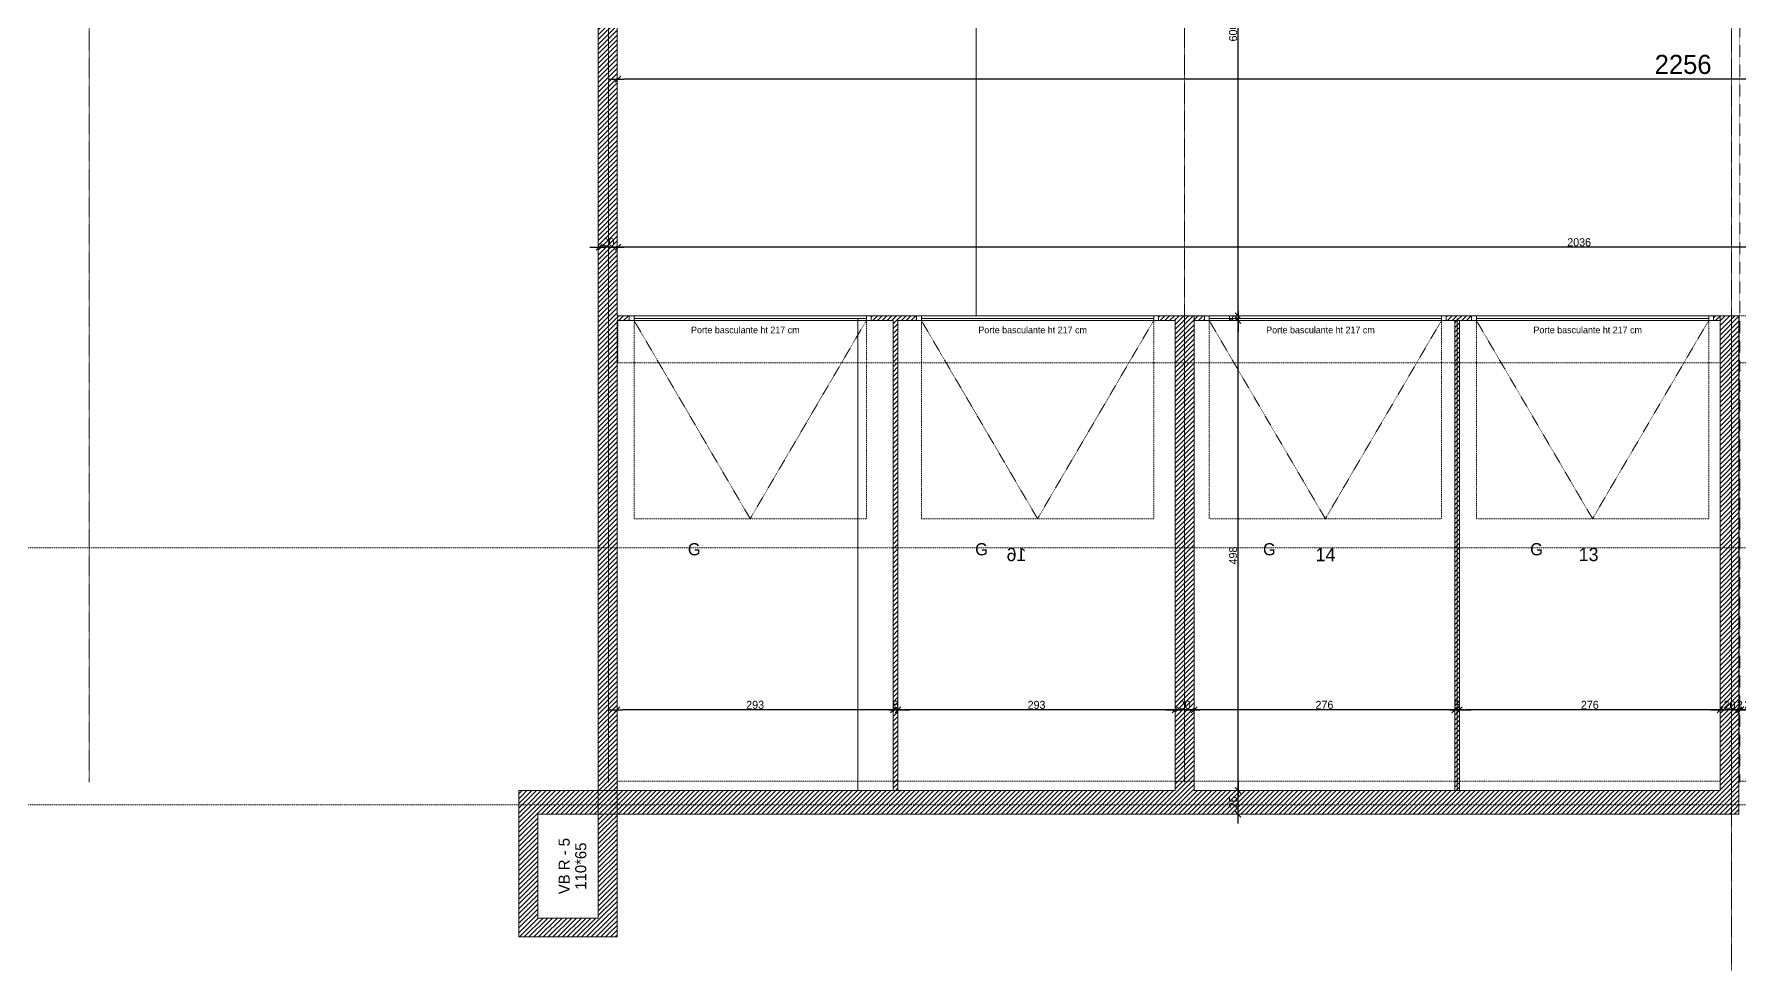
# Model space of a CAD drawing. Header units: millimetres. Extents: x -26249 to 60250, y -21218 to 23336.
# Drawn here: x 12720 to 14526, y -10677 to -9685 of the extents above; entities that cross this region are included whole.
import ezdxf

# ---------------------------------------------------------------- set-up
doc = ezdxf.new("R2010")
doc.units = ezdxf.units.MM
for name, pattern in [('ISO-02', [0.75, 0.6, -0.15]), ('Style de ligne -1', [0.41664, 0.20828, -0.20836]), ('Style de ligne -11', [0.347222, 0.20828, -0.138942]), ('Style de ligne -6', [1.04164, 0.625, -0.20828, 0.06943, -0.13893]), ('VW-01', [0.41656, 0.20828, -0.20828])]:
    doc.linetypes.add(name, pattern=pattern)
for name, color, linetype, lineweight, true_color in [('B BATI-structure', 1, 'VW-01', 18, 0xff0000), ('C ANNOTATIONS-axes', 1, 'ISO-02', 13, 0xff0000), ('C ANNOTATIONS-axes horizontaux', 1, 'Style de ligne -1', 13, 0xff0000)]:
    doc.layers.add(name, color=color, linetype=linetype, lineweight=lineweight, true_color=true_color)
for name, color, linetype, lineweight in [('B GÈnÈral_Hatch', 7, 'Continuous', 5), ('B Général', 7, 'Continuous', 5), ('C ANNOTATIONS-cotation', 7, 'Continuous', 5), ('C ANNOTATIONS-prestations', 7, 'Continuous', 5), ('C ANNOTATIONS-texte', 7, 'Continuous', 5)]:
    doc.layers.add(name, color=color, linetype=linetype, lineweight=lineweight)
doc.styles.add('Arial', font='arial.ttf')
doc.styles.add('Eurostile', font='')
doc.styles.get('Eurostile').set_extended_font_data('Eurostile')
doc.dimstyles.new('100é', dxfattribs={"dimtxt": 20.229601, "dimasz": 6.232178, "dimexe": 10, "dimexo": 25, "dimgap": 1, "dimtad": 1, "dimdec": 1, "dimtxsty": 'Arial', "dimblk": 'VW_SLASH', "dimblk1": 'VW_SLASH', "dimblk2": 'VW_SLASH', "dimcen": 0, "dimdle": 10, "dimazin": 0, "dimtfac": 1, "dimtdec": 1, "dimtix": 1, "dimtmove": 0, "dimatfit": 0, "dimldrblk": 'VW_FILLEDARROW', "dimfxl": 25, "dimfxlon": 1, "dimfrac": 2, "dimtolj": 1, "dimarcsym": 0})
pattern_1 = [(45, (8317.1126, -13762.2883), (2.4253472, -2.6458333), [])]

# ---------------------------------------------------------------- blocks, each defined once
blk = doc.blocks.new('Parking Spaces (2D)')
at = {"layer": 'B Général', "color": 7, "linetype": 'Continuous', "lineweight": 5}
for p, q in [((0, 0), (0, 500)), ((278.5, 0), (278.5, 500)), ((557, 0), (557, 500)), ((0, 0), (557, 0))]:
    blk.add_line(p, q, dxfattribs=at)
at = {"layer": 'B Général', "color": 7, "extrusion": (0, 0, -1), "char_height": 14.118, "attachment_point": 5, "text_direction": (-1, 0, 0), "line_spacing_factor": 0.894142, "style": 'Eurostile'}
for s, insert in [('13', (139.25, 250)), ('14', (417.75, 250))]:
    blk.add_mtext(s, dxfattribs=dict(at, insert=insert))
blk = doc.blocks.new('Parking Spaces (2D)-1')
at = {"layer": 'B Général', "color": 7, "linetype": 'Continuous', "lineweight": 5}
for p, q in [((0, 0), (0, 500)), ((336, 0), (336, 500)), ((0, 0), (336, 0))]:
    blk.add_line(p, q, dxfattribs=at)
at = {"layer": 'B Général', "color": 7, "insert": (168, 250), "char_height": 14.12, "attachment_point": 5, "line_spacing_factor": 0.894142, "style": 'Eurostile'}
blk.add_mtext('16', dxfattribs=at)
blk = doc.blocks.new('Porte basculante ht200cm')
at = {"layer": 'B Général', "color": 7, "linetype": 'Style de ligne -1', "lineweight": 5}
for p, q in [((-123, -2.5), (0, -212.5)), ((0, -212.5), (123, -2.5))]:
    blk.add_line(p, q, dxfattribs=at)
at = {"layer": 'B Général', "color": 7, "linetype": 'Continuous', "lineweight": 5, "flags": 128}
for points in [[(-128, 2.5), (128, 2.5), (128, -2.5), (-128, -2.5)], [(-123, 2.5), (123, 2.5), (123, -0.5), (-123, -0.5)]]:
    blk.add_lwpolyline(points, close=True, dxfattribs=at)
at = {"layer": 'B Général', "flags": 128}
for points in [[(-128, 2.5), (-123, 2.5), (-123, -2.5), (-128, -2.5)], [(123, 2.5), (128, 2.5), (128, -2.5), (123, -2.5)]]:
    blk.add_lwpolyline(points, close=True, dxfattribs=at)
at = {"layer": 'B Général', "color": 7, "linetype": 'Style de ligne -1', "lineweight": 5, "flags": 128}
blk.add_lwpolyline([(-123, -2.5), (123, -2.5), (123, -212.5), (-123, -212.5)], close=True, dxfattribs=at)
at = {"layer": 'B Général', "insert": (-66, -238.4), "char_height": 12.9, "attachment_point": 1, "line_spacing_factor": 0.894142, "style": 'Eurostile'}
blk.add_mtext('G', dxfattribs=at)
at = {"layer": 'C ANNOTATIONS-prestations', "insert": (-62.6, -9), "char_height": 7.059, "attachment_point": 1, "line_spacing_factor": 0.894142, "style": 'Eurostile'}
blk.add_mtext('Porte basculante ht 217 cm', dxfattribs=at)
blk = doc.blocks.new('VW_SLASH')
at = {"color": 0, "linetype": 'ByBlock', "lineweight": -2}
blk.add_line((1.6, 0), (-1, 0), dxfattribs=at)
at = {"color": 0, "linetype": 'Continuous', "lineweight": 20, "flags": 128}
blk.add_lwpolyline([(0.5, 0.5), (-0.5, -0.5)], dxfattribs=at)
blk = doc.blocks.new('*D710')
at = {"layer": 'C ANNOTATIONS-cotation', "color": 0, "linetype": 'Continuous', "lineweight": -2, "transparency": 16777216}
blk.add_line((15587.4, -9732.3), (13344.3, -9732.3), dxfattribs=at)
at = {"layer": 'Defpoints', "color": 0, "linetype": 'Continuous', "transparency": 16777216}
for p in [(13338.1, -9732.3), (13338.1, -9738.3), (15593.6, -9900.7)]:
    blk.add_point(p, dxfattribs=at)
at = {"layer": 'C ANNOTATIONS-cotation', "color": 0, "linetype": 'Continuous', "lineweight": -2, "transparency": 16777216, "xscale": 6.232177734375, "yscale": 6.232177734375, "zscale": 6.232177734375, "rotation": 180}
blk.add_blockref('VW_SLASH', (13338.1, -9732.3), dxfattribs=at)
at = {"layer": 'C ANNOTATIONS-cotation', "color": 0, "linetype": 'Continuous', "lineweight": -2, "transparency": 16777216, "xscale": 6.232177734375, "yscale": 6.232177734375, "zscale": 6.232177734375}
blk.add_blockref('VW_SLASH', (15593.6, -9732.3), dxfattribs=at)
at = {"layer": 'C ANNOTATIONS-cotation', "color": 0, "linetype": 'Continuous', "transparency": 16777216, "insert": (14465.9, -9716.8), "char_height": 20.23, "attachment_point": 5, "style": 'Eurostile'}
blk.add_mtext('\\A1;2256', dxfattribs=at)
blk = doc.blocks.new('VW_FILLEDARROW')
at = {"linetype": 'Continuous', "lineweight": 0}
blk.add_hatch(color=0, dxfattribs=at).paths.add_polyline_path([(-1.6, 0.43), (0, 0), (-1.6, -0.43)])
at = {"color": 0, "linetype": 'Continuous', "lineweight": 5, "flags": 128}
blk.add_lwpolyline([(-1.6, 0.43), (0, 0), (-1.6, -0.43)], close=True, dxfattribs=at)
blk = doc.blocks.new('*D717')
at = {"layer": 'C ANNOTATIONS-cotation', "color": 0, "linetype": 'Continuous', "lineweight": -2, "transparency": 16777216}
blk.add_line((13994.6, -9976.7), (13994.6, -9389.1), dxfattribs=at)
at = {"layer": 'Defpoints', "color": 0, "linetype": 'Continuous', "transparency": 16777216}
for p in [(13994.6, -9382.9), (14009.1, -9382.9), (14015.6, -9982.9)]:
    blk.add_point(p, dxfattribs=at)
at = {"layer": 'C ANNOTATIONS-cotation', "color": 0, "linetype": 'Continuous', "lineweight": -2, "transparency": 16777216, "xscale": 6.232177734375, "yscale": 6.232177734375, "zscale": 6.232177734375}
for p, rotation in [((13994.6, -9382.9), 90), ((13994.6, -9982.9), 270)]:
    blk.add_blockref('VW_SLASH', p, dxfattribs=dict(at, rotation=rotation))
at = {"layer": 'C ANNOTATIONS-cotation', "color": 0, "linetype": 'Continuous', "lineweight": 5, "transparency": 16777216, "insert": (13989.4, -9682.9), "char_height": 8.47, "attachment_point": 5, "rotation": 90, "style": 'Eurostile'}
blk.add_mtext('\\A1;600', dxfattribs=at)
blk = doc.blocks.new('*D718')
at = {"layer": 'C ANNOTATIONS-cotation', "color": 0, "linetype": 'Continuous', "lineweight": -2, "transparency": 16777216}
for p, q in [((13994.6, -9976.7), (13994.6, -9970.4)), ((13994.6, -9987.9), (13994.6, -9982.9)), ((13994.6, -9994.1), (13994.6, -10000.4))]:
    blk.add_line(p, q, dxfattribs=at)
at = {"layer": 'Defpoints', "color": 0, "linetype": 'Continuous', "transparency": 16777216}
for p in [(13994.6, -9982.9), (14015.6, -9982.9), (14015.6, -9987.9)]:
    blk.add_point(p, dxfattribs=at)
at = {"layer": 'C ANNOTATIONS-cotation', "color": 0, "linetype": 'Continuous', "lineweight": -2, "transparency": 16777216, "xscale": 6.232177734375, "yscale": 6.232177734375, "zscale": 6.232177734375}
for p, rotation in [((13994.6, -9982.9), 270), ((13994.6, -9987.9), 90)]:
    blk.add_blockref('VW_SLASH', p, dxfattribs=dict(at, rotation=rotation))
at = {"layer": 'C ANNOTATIONS-cotation', "color": 0, "linetype": 'Continuous', "lineweight": 5, "transparency": 16777216, "insert": (13989.4, -9985.4), "char_height": 8.47, "attachment_point": 5, "rotation": 90, "style": 'Eurostile'}
blk.add_mtext('\\A1;5', dxfattribs=at)
blk = doc.blocks.new('*D719')
at = {"layer": 'C ANNOTATIONS-cotation', "color": 0, "linetype": 'Continuous', "lineweight": -2, "transparency": 16777216}
blk.add_line((13994.6, -10479.7), (13994.6, -9994.1), dxfattribs=at)
at = {"layer": 'Defpoints', "color": 0, "linetype": 'Continuous', "transparency": 16777216}
for p in [(13994.6, -9987.9), (14015.6, -9987.9), (14028.6, -10485.9)]:
    blk.add_point(p, dxfattribs=at)
at = {"layer": 'C ANNOTATIONS-cotation', "color": 0, "linetype": 'Continuous', "lineweight": -2, "transparency": 16777216, "xscale": 6.232177734375, "yscale": 6.232177734375, "zscale": 6.232177734375}
for p, rotation in [((13994.6, -9987.9), 90), ((13994.6, -10485.9), 270)]:
    blk.add_blockref('VW_SLASH', p, dxfattribs=dict(at, rotation=rotation))
at = {"layer": 'C ANNOTATIONS-cotation', "color": 0, "linetype": 'Continuous', "lineweight": 5, "transparency": 16777216, "insert": (13989.4, -10236.9), "char_height": 8.47, "attachment_point": 5, "rotation": 90, "style": 'Eurostile'}
blk.add_mtext('\\A1;498', dxfattribs=at)
blk = doc.blocks.new('*D720')
at = {"layer": 'C ANNOTATIONS-cotation', "color": 0, "linetype": 'Continuous', "lineweight": -2, "transparency": 16777216}
blk.add_line((13994.6, -10504.7), (13994.6, -10492.1), dxfattribs=at)
at = {"layer": 'Defpoints', "color": 0, "linetype": 'Continuous', "transparency": 16777216}
for p in [(13994.6, -10485.9), (14028.6, -10485.9), (14028.6, -10510.9)]:
    blk.add_point(p, dxfattribs=at)
at = {"layer": 'C ANNOTATIONS-cotation', "color": 0, "linetype": 'Continuous', "lineweight": -2, "transparency": 16777216, "xscale": 6.232177734375, "yscale": 6.232177734375, "zscale": 6.232177734375}
for p, rotation in [((13994.6, -10485.9), 90), ((13994.6, -10510.9), 270)]:
    blk.add_blockref('VW_SLASH', p, dxfattribs=dict(at, rotation=rotation))
at = {"layer": 'C ANNOTATIONS-cotation', "color": 0, "linetype": 'Continuous', "lineweight": 5, "transparency": 16777216, "insert": (13989.4, -10498.4), "char_height": 8.47, "attachment_point": 5, "rotation": 90, "style": 'Eurostile'}
blk.add_mtext('\\A1;25', dxfattribs=at)
blk = doc.blocks.new('Groupe-63-1')
at = {"layer": 'B Général', "color": 1, "linetype": 'Style de ligne -11', "lineweight": 13}
blk.add_line((-1456.9, -1173.9), (-1456.9, 946.1), dxfattribs=at)
blk = doc.blocks.new('axes 2')
at = {"layer": 'B Général', "color": 1, "linetype": 'Style de ligne -6', "lineweight": 13}
for p, q in [((-3204.865, -1173.889), (-3204.865, 1361.111)), ((-2654.848, -1173.93), (-2654.848, 1361.07)), ((-2044.848, -1173.93), (-2044.848, 1361.07))]:
    blk.add_line(p, q, dxfattribs=at)
at = {"layer": 'B Général', "color": 1, "linetype": 'Style de ligne -6', "lineweight": 13, "flags": 128}
blk.add_lwpolyline([(-1522.849, 1361.07), (-1522.849, 1277.57), (-1465.925, 1228.57), (-1465.925, -1373.93)], dxfattribs=at)
at = {"layer": 'C ANNOTATIONS-axes horizontaux', "color": 5, "true_color": 0x0000ff}
for p, q in [((4705, -925.93), (-4705, -925.93)), ((4705, -1197.93), (-4705, -1197.93))]:
    blk.add_line(p, q, dxfattribs=at)
at = {"layer": 'B Général', "color": 7}
blk.add_blockref('Groupe-63-1', (0, 0), dxfattribs=at)
blk = doc.blocks.new('*D758')
at = {"layer": 'C ANNOTATIONS-cotation', "color": 0, "linetype": 'Continuous', "lineweight": -2, "transparency": 16777216}
blk.add_line((13331.8, -9910.3), (13324.3, -9910.3), dxfattribs=at)
at = {"layer": 'Defpoints', "color": 0, "linetype": 'Continuous', "transparency": 16777216}
for p in [(13318.1, -9910.3), (13318.1, -9961.3), (13338.1, -9972.8)]:
    blk.add_point(p, dxfattribs=at)
at = {"layer": 'C ANNOTATIONS-cotation', "color": 0, "linetype": 'Continuous', "lineweight": -2, "transparency": 16777216, "xscale": 6.232177734375, "yscale": 6.232177734375, "zscale": 6.232177734375, "rotation": 180}
blk.add_blockref('VW_SLASH', (13318.1, -9910.3), dxfattribs=at)
at = {"layer": 'C ANNOTATIONS-cotation', "color": 0, "linetype": 'Continuous', "lineweight": -2, "transparency": 16777216, "xscale": 6.232177734375, "yscale": 6.232177734375, "zscale": 6.232177734375}
blk.add_blockref('VW_SLASH', (13338.1, -9910.3), dxfattribs=at)
at = {"layer": 'C ANNOTATIONS-cotation', "color": 0, "linetype": 'Continuous', "lineweight": 5, "transparency": 16777216, "insert": (13328.1, -9905.1), "char_height": 8.47, "attachment_point": 5, "style": 'Eurostile'}
blk.add_mtext('\\A1;20', dxfattribs=at)
blk = doc.blocks.new('*D759')
at = {"layer": 'C ANNOTATIONS-cotation', "color": 0, "linetype": 'Continuous', "lineweight": -2, "transparency": 16777216}
blk.add_line((15367.4, -9910.3), (13344.3, -9910.3), dxfattribs=at)
at = {"layer": 'Defpoints', "color": 0, "linetype": 'Continuous', "transparency": 16777216}
for p in [(13338.1, -9910.3), (15373.6, -9932.9), (13338.1, -9972.8)]:
    blk.add_point(p, dxfattribs=at)
at = {"layer": 'C ANNOTATIONS-cotation', "color": 0, "linetype": 'Continuous', "lineweight": -2, "transparency": 16777216, "xscale": 6.232177734375, "yscale": 6.232177734375, "zscale": 6.232177734375, "rotation": 180}
blk.add_blockref('VW_SLASH', (13338.1, -9910.3), dxfattribs=at)
at = {"layer": 'C ANNOTATIONS-cotation', "color": 0, "linetype": 'Continuous', "lineweight": -2, "transparency": 16777216, "xscale": 6.232177734375, "yscale": 6.232177734375, "zscale": 6.232177734375}
blk.add_blockref('VW_SLASH', (15373.6, -9910.3), dxfattribs=at)
at = {"layer": 'C ANNOTATIONS-cotation', "color": 0, "linetype": 'Continuous', "lineweight": 5, "transparency": 16777216, "insert": (14355.8, -9905.1), "char_height": 8.47, "attachment_point": 5, "style": 'Eurostile'}
blk.add_mtext('\\A1;2036', dxfattribs=at)
blk = doc.blocks.new('*D765')
at = {"layer": 'C ANNOTATIONS-cotation', "color": 0, "linetype": 'Continuous', "lineweight": -2, "transparency": 16777216}
blk.add_line((14611.1, -9976.7), (14611.1, -9388.1), dxfattribs=at)
at = {"layer": 'Defpoints', "color": 0, "linetype": 'Continuous', "transparency": 16777216}
for p in [(14547, -9381.9), (14611.1, -9381.9), (14510, -9982.9)]:
    blk.add_point(p, dxfattribs=at)
at = {"layer": 'C ANNOTATIONS-cotation', "color": 0, "linetype": 'Continuous', "lineweight": -2, "transparency": 16777216, "xscale": 6.232177734375, "yscale": 6.232177734375, "zscale": 6.232177734375}
for p, rotation in [((14611.1, -9381.9), 90), ((14611.1, -9982.9), 270)]:
    blk.add_blockref('VW_SLASH', p, dxfattribs=dict(at, rotation=rotation))
at = {"layer": 'C ANNOTATIONS-cotation', "color": 0, "linetype": 'Continuous', "lineweight": 5, "transparency": 16777216, "insert": (14605.9, -9682.4), "char_height": 8.47, "attachment_point": 5, "rotation": 90, "style": 'Eurostile'}
blk.add_mtext('\\A1;601', dxfattribs=at)
blk = doc.blocks.new('*D766')
at = {"layer": 'C ANNOTATIONS-cotation', "color": 0, "linetype": 'Continuous', "lineweight": -2, "transparency": 16777216}
blk.add_line((14611.1, -10479.7), (14611.1, -9989.1), dxfattribs=at)
at = {"layer": 'Defpoints', "color": 0, "linetype": 'Continuous', "transparency": 16777216}
for p in [(14510, -9982.9), (14611.1, -9982.9), (14547, -10485.9)]:
    blk.add_point(p, dxfattribs=at)
at = {"layer": 'C ANNOTATIONS-cotation', "color": 0, "linetype": 'Continuous', "lineweight": -2, "transparency": 16777216, "xscale": 6.232177734375, "yscale": 6.232177734375, "zscale": 6.232177734375}
for p, rotation in [((14611.1, -9982.9), 90), ((14611.1, -10485.9), 270)]:
    blk.add_blockref('VW_SLASH', p, dxfattribs=dict(at, rotation=rotation))
at = {"layer": 'C ANNOTATIONS-cotation', "color": 0, "linetype": 'Continuous', "lineweight": 5, "transparency": 16777216, "insert": (14605.9, -10234.4), "char_height": 8.47, "attachment_point": 5, "rotation": 90, "style": 'Eurostile'}
blk.add_mtext('\\A1;503', dxfattribs=at)
blk = doc.blocks.new('*D768')
at = {"layer": 'C ANNOTATIONS-cotation', "color": 0, "linetype": 'Continuous', "lineweight": -2, "transparency": 16777216}
blk.add_line((13623.3, -10400.3), (13343.3, -10400.3), dxfattribs=at)
at = {"layer": 'Defpoints', "color": 0, "linetype": 'Continuous', "transparency": 16777216}
for p in [(13337.1, -10393.3), (13337.1, -10400.3), (13629.6, -10387.6)]:
    blk.add_point(p, dxfattribs=at)
at = {"layer": 'C ANNOTATIONS-cotation', "color": 0, "linetype": 'Continuous', "lineweight": -2, "transparency": 16777216, "xscale": 6.232177734375, "yscale": 6.232177734375, "zscale": 6.232177734375, "rotation": 180}
blk.add_blockref('VW_SLASH', (13337.1, -10400.3), dxfattribs=at)
at = {"layer": 'C ANNOTATIONS-cotation', "color": 0, "linetype": 'Continuous', "lineweight": -2, "transparency": 16777216, "xscale": 6.232177734375, "yscale": 6.232177734375, "zscale": 6.232177734375}
blk.add_blockref('VW_SLASH', (13629.6, -10400.3), dxfattribs=at)
at = {"layer": 'C ANNOTATIONS-cotation', "color": 0, "linetype": 'Continuous', "lineweight": 5, "transparency": 16777216, "insert": (13483.3, -10395.1), "char_height": 8.47, "attachment_point": 5, "style": 'Eurostile'}
blk.add_mtext('\\A1;293', dxfattribs=at)
blk = doc.blocks.new('*D769')
at = {"layer": 'C ANNOTATIONS-cotation', "color": 0, "linetype": 'Continuous', "lineweight": -2, "transparency": 16777216}
for p, q in [((13623.3, -10400.3), (13617.1, -10400.3)), ((13634.6, -10400.3), (13629.6, -10400.3)), ((13640.8, -10400.3), (13647, -10400.3))]:
    blk.add_line(p, q, dxfattribs=at)
at = {"layer": 'Defpoints', "color": 0, "linetype": 'Continuous', "transparency": 16777216}
for p in [(13629.6, -10387.6), (13629.6, -10400.3), (13634.6, -10410.8)]:
    blk.add_point(p, dxfattribs=at)
at = {"layer": 'C ANNOTATIONS-cotation', "color": 0, "linetype": 'Continuous', "lineweight": -2, "transparency": 16777216, "xscale": 6.232177734375, "yscale": 6.232177734375, "zscale": 6.232177734375}
blk.add_blockref('VW_SLASH', (13629.6, -10400.3), dxfattribs=at)
at = {"layer": 'C ANNOTATIONS-cotation', "color": 0, "linetype": 'Continuous', "lineweight": -2, "transparency": 16777216, "xscale": 6.232177734375, "yscale": 6.232177734375, "zscale": 6.232177734375, "rotation": 180}
blk.add_blockref('VW_SLASH', (13634.6, -10400.3), dxfattribs=at)
at = {"layer": 'C ANNOTATIONS-cotation', "color": 0, "linetype": 'Continuous', "lineweight": 5, "transparency": 16777216, "insert": (13632.1, -10395.1), "char_height": 8.47, "attachment_point": 5, "style": 'Eurostile'}
blk.add_mtext('\\A1;5', dxfattribs=at)
blk = doc.blocks.new('*D770')
at = {"layer": 'C ANNOTATIONS-cotation', "color": 0, "linetype": 'Continuous', "lineweight": -2, "transparency": 16777216}
blk.add_line((13921.8, -10400.3), (13640.8, -10400.3), dxfattribs=at)
at = {"layer": 'Defpoints', "color": 0, "linetype": 'Continuous', "transparency": 16777216}
for p in [(13634.6, -10400.3), (13634.6, -10410.8), (13928.1, -10406.8)]:
    blk.add_point(p, dxfattribs=at)
at = {"layer": 'C ANNOTATIONS-cotation', "color": 0, "linetype": 'Continuous', "lineweight": -2, "transparency": 16777216, "xscale": 6.232177734375, "yscale": 6.232177734375, "zscale": 6.232177734375, "rotation": 180}
blk.add_blockref('VW_SLASH', (13634.6, -10400.3), dxfattribs=at)
at = {"layer": 'C ANNOTATIONS-cotation', "color": 0, "linetype": 'Continuous', "lineweight": -2, "transparency": 16777216, "xscale": 6.232177734375, "yscale": 6.232177734375, "zscale": 6.232177734375}
blk.add_blockref('VW_SLASH', (13928.1, -10400.3), dxfattribs=at)
at = {"layer": 'C ANNOTATIONS-cotation', "color": 0, "linetype": 'Continuous', "lineweight": 5, "transparency": 16777216, "insert": (13781.3, -10395.1), "char_height": 8.47, "attachment_point": 5, "style": 'Eurostile'}
blk.add_mtext('\\A1;293', dxfattribs=at)
blk = doc.blocks.new('*D771')
at = {"layer": 'C ANNOTATIONS-cotation', "color": 0, "linetype": 'Continuous', "lineweight": -2, "transparency": 16777216}
blk.add_line((13941.8, -10400.3), (13934.3, -10400.3), dxfattribs=at)
at = {"layer": 'Defpoints', "color": 0, "linetype": 'Continuous', "transparency": 16777216}
for p in [(13928.1, -10400.3), (13928.1, -10406.8), (13948.1, -10412.8)]:
    blk.add_point(p, dxfattribs=at)
at = {"layer": 'C ANNOTATIONS-cotation', "color": 0, "linetype": 'Continuous', "lineweight": -2, "transparency": 16777216, "xscale": 6.232177734375, "yscale": 6.232177734375, "zscale": 6.232177734375, "rotation": 180}
blk.add_blockref('VW_SLASH', (13928.1, -10400.3), dxfattribs=at)
at = {"layer": 'C ANNOTATIONS-cotation', "color": 0, "linetype": 'Continuous', "lineweight": -2, "transparency": 16777216, "xscale": 6.232177734375, "yscale": 6.232177734375, "zscale": 6.232177734375}
blk.add_blockref('VW_SLASH', (13948.1, -10400.3), dxfattribs=at)
at = {"layer": 'C ANNOTATIONS-cotation', "color": 0, "linetype": 'Continuous', "lineweight": 5, "transparency": 16777216, "insert": (13938.1, -10395.1), "char_height": 8.47, "attachment_point": 5, "style": 'Eurostile'}
blk.add_mtext('\\A1;20', dxfattribs=at)
blk = doc.blocks.new('*D772')
at = {"layer": 'C ANNOTATIONS-cotation', "color": 0, "linetype": 'Continuous', "lineweight": -2, "transparency": 16777216}
blk.add_line((14217.8, -10400.3), (13954.3, -10400.3), dxfattribs=at)
at = {"layer": 'Defpoints', "color": 0, "linetype": 'Continuous', "transparency": 16777216}
for p in [(13948.1, -10400.3), (13948.1, -10412.8), (14224, -10439.2)]:
    blk.add_point(p, dxfattribs=at)
at = {"layer": 'C ANNOTATIONS-cotation', "color": 0, "linetype": 'Continuous', "lineweight": -2, "transparency": 16777216, "xscale": 6.232177734375, "yscale": 6.232177734375, "zscale": 6.232177734375, "rotation": 180}
blk.add_blockref('VW_SLASH', (13948.1, -10400.3), dxfattribs=at)
at = {"layer": 'C ANNOTATIONS-cotation', "color": 0, "linetype": 'Continuous', "lineweight": -2, "transparency": 16777216, "xscale": 6.232177734375, "yscale": 6.232177734375, "zscale": 6.232177734375}
blk.add_blockref('VW_SLASH', (14224, -10400.3), dxfattribs=at)
at = {"layer": 'C ANNOTATIONS-cotation', "color": 0, "linetype": 'Continuous', "lineweight": 5, "transparency": 16777216, "insert": (14086.1, -10395.1), "char_height": 8.47, "attachment_point": 5, "style": 'Eurostile'}
blk.add_mtext('\\A1;276', dxfattribs=at)
blk = doc.blocks.new('*D773')
at = {"layer": 'C ANNOTATIONS-cotation', "color": 0, "linetype": 'Continuous', "lineweight": -2, "transparency": 16777216}
for p, q in [((14217.8, -10400.3), (14211.6, -10400.3)), ((14229, -10400.3), (14224, -10400.3)), ((14235.3, -10400.3), (14241.5, -10400.3))]:
    blk.add_line(p, q, dxfattribs=at)
at = {"layer": 'Defpoints', "color": 0, "linetype": 'Continuous', "transparency": 16777216}
for p in [(14224, -10400.3), (14224, -10439.2), (14229, -10452.1)]:
    blk.add_point(p, dxfattribs=at)
at = {"layer": 'C ANNOTATIONS-cotation', "color": 0, "linetype": 'Continuous', "lineweight": -2, "transparency": 16777216, "xscale": 6.232177734375, "yscale": 6.232177734375, "zscale": 6.232177734375}
blk.add_blockref('VW_SLASH', (14224, -10400.3), dxfattribs=at)
at = {"layer": 'C ANNOTATIONS-cotation', "color": 0, "linetype": 'Continuous', "lineweight": -2, "transparency": 16777216, "xscale": 6.232177734375, "yscale": 6.232177734375, "zscale": 6.232177734375, "rotation": 180}
blk.add_blockref('VW_SLASH', (14229, -10400.3), dxfattribs=at)
at = {"layer": 'C ANNOTATIONS-cotation', "color": 0, "linetype": 'Continuous', "lineweight": 5, "transparency": 16777216, "insert": (14226.5, -10395.1), "char_height": 8.47, "attachment_point": 5, "style": 'Eurostile'}
blk.add_mtext('\\A1;5', dxfattribs=at)
blk = doc.blocks.new('*D774')
at = {"layer": 'C ANNOTATIONS-cotation', "color": 0, "linetype": 'Continuous', "lineweight": -2, "transparency": 16777216}
blk.add_line((14498.8, -10400.3), (14235.3, -10400.3), dxfattribs=at)
at = {"layer": 'Defpoints', "color": 0, "linetype": 'Continuous', "transparency": 16777216}
for p in [(14229, -10400.3), (14505.1, -10432.9), (14229, -10452.1)]:
    blk.add_point(p, dxfattribs=at)
at = {"layer": 'C ANNOTATIONS-cotation', "color": 0, "linetype": 'Continuous', "lineweight": -2, "transparency": 16777216, "xscale": 6.232177734375, "yscale": 6.232177734375, "zscale": 6.232177734375, "rotation": 180}
blk.add_blockref('VW_SLASH', (14229, -10400.3), dxfattribs=at)
at = {"layer": 'C ANNOTATIONS-cotation', "color": 0, "linetype": 'Continuous', "lineweight": -2, "transparency": 16777216, "xscale": 6.232177734375, "yscale": 6.232177734375, "zscale": 6.232177734375}
blk.add_blockref('VW_SLASH', (14505.1, -10400.3), dxfattribs=at)
at = {"layer": 'C ANNOTATIONS-cotation', "color": 0, "linetype": 'Continuous', "lineweight": 5, "transparency": 16777216, "insert": (14367.1, -10395.1), "char_height": 8.47, "attachment_point": 5, "style": 'Eurostile'}
blk.add_mtext('\\A1;276', dxfattribs=at)
blk = doc.blocks.new('*D775')
at = {"layer": 'C ANNOTATIONS-cotation', "color": 0, "linetype": 'Continuous', "lineweight": -2, "transparency": 16777216}
blk.add_line((14518.8, -10400.3), (14511.3, -10400.3), dxfattribs=at)
at = {"layer": 'Defpoints', "color": 0, "linetype": 'Continuous', "transparency": 16777216}
for p in [(14505.1, -10400.3), (14505.1, -10432.9), (14525, -10432.9)]:
    blk.add_point(p, dxfattribs=at)
at = {"layer": 'C ANNOTATIONS-cotation', "color": 0, "linetype": 'Continuous', "lineweight": -2, "transparency": 16777216, "xscale": 6.232177734375, "yscale": 6.232177734375, "zscale": 6.232177734375, "rotation": 180}
blk.add_blockref('VW_SLASH', (14505.1, -10400.3), dxfattribs=at)
at = {"layer": 'C ANNOTATIONS-cotation', "color": 0, "linetype": 'Continuous', "lineweight": -2, "transparency": 16777216, "xscale": 6.232177734375, "yscale": 6.232177734375, "zscale": 6.232177734375}
blk.add_blockref('VW_SLASH', (14525, -10400.3), dxfattribs=at)
at = {"layer": 'C ANNOTATIONS-cotation', "color": 0, "linetype": 'Continuous', "lineweight": 5, "transparency": 16777216, "insert": (14515, -10395.1), "char_height": 8.47, "attachment_point": 5, "style": 'Eurostile'}
blk.add_mtext('\\A1;20', dxfattribs=at)
blk = doc.blocks.new('*D776')
at = {"layer": 'C ANNOTATIONS-cotation', "color": 0, "linetype": 'Continuous', "lineweight": -2, "transparency": 16777216}
for p, q in [((14518.8, -10400.3), (14512.5, -10400.3)), ((14527, -10400.3), (14525, -10400.3)), ((14533.2, -10400.3), (14539.5, -10400.3))]:
    blk.add_line(p, q, dxfattribs=at)
at = {"layer": 'Defpoints', "color": 0, "linetype": 'Continuous', "transparency": 16777216}
for p in [(14525, -10400.3), (14525, -10432.9), (14527, -10432.9)]:
    blk.add_point(p, dxfattribs=at)
at = {"layer": 'C ANNOTATIONS-cotation', "color": 0, "linetype": 'Continuous', "lineweight": -2, "transparency": 16777216, "xscale": 6.232177734375, "yscale": 6.232177734375, "zscale": 6.232177734375, "rotation": 180}
blk.add_blockref('VW_SLASH', (14527, -10400.3), dxfattribs=at)
at = {"layer": 'C ANNOTATIONS-cotation', "color": 0, "linetype": 'Continuous', "lineweight": -2, "transparency": 16777216, "xscale": 6.232177734375, "yscale": 6.232177734375, "zscale": 6.232177734375}
blk.add_blockref('VW_SLASH', (14525, -10400.3), dxfattribs=at)
at = {"layer": 'C ANNOTATIONS-cotation', "color": 0, "linetype": 'Continuous', "lineweight": 5, "transparency": 16777216, "insert": (14526, -10395.1), "char_height": 8.47, "attachment_point": 5, "style": 'Eurostile'}
blk.add_mtext('\\A1;2', dxfattribs=at)
blk = doc.blocks.new('*D777')
at = {"layer": 'C ANNOTATIONS-cotation', "color": 0, "linetype": 'Continuous', "lineweight": -2, "transparency": 16777216}
blk.add_line((14540.8, -10400.3), (14533.2, -10400.3), dxfattribs=at)
at = {"layer": 'Defpoints', "color": 0, "linetype": 'Continuous', "transparency": 16777216}
for p in [(14527, -10400.3), (14527, -10432.9), (14547, -10435.9)]:
    blk.add_point(p, dxfattribs=at)
at = {"layer": 'C ANNOTATIONS-cotation', "color": 0, "linetype": 'Continuous', "lineweight": -2, "transparency": 16777216, "xscale": 6.232177734375, "yscale": 6.232177734375, "zscale": 6.232177734375, "rotation": 180}
blk.add_blockref('VW_SLASH', (14527, -10400.3), dxfattribs=at)
at = {"layer": 'C ANNOTATIONS-cotation', "color": 0, "linetype": 'Continuous', "lineweight": -2, "transparency": 16777216, "xscale": 6.232177734375, "yscale": 6.232177734375, "zscale": 6.232177734375}
blk.add_blockref('VW_SLASH', (14547, -10400.3), dxfattribs=at)
at = {"layer": 'C ANNOTATIONS-cotation', "color": 0, "linetype": 'Continuous', "lineweight": 5, "transparency": 16777216, "insert": (14537, -10395.1), "char_height": 8.47, "attachment_point": 5, "style": 'Eurostile'}
blk.add_mtext('\\A1;20', dxfattribs=at)

msp = doc.modelspace()

# ---------------------------------------------------------------- hatches: boundary and pattern name
at = {"layer": 'B GÈnÈral_Hatch', "linetype": 'Continuous', "lineweight": 5}
h = msp.add_hatch(dxfattribs=at)
h.set_pattern_fill('50_BETON', style=0, pattern_type=2)
h.set_pattern_definition(pattern_1)
h.paths.add_polyline_path([(13317.075, -10620.899), (13337.075, -10640.899), (13337.075, -9551.862), (13317.075, -9569.862)])
h = msp.add_hatch(dxfattribs=at)
h.set_pattern_fill('50_BETON', style=0, pattern_type=2)
h.set_pattern_definition(pattern_1)
h.paths.add_polyline_path([(13350.077, -9982.899), (13337.075, -9982.899), (13337.075, -9987.899), (13350.077, -9987.899)])
h = msp.add_hatch(dxfattribs=at)
h.set_pattern_fill('50_BETON', style=0, pattern_type=2)
h.set_pattern_definition(pattern_1)
h.paths.add_polyline_path([(13606.077, -9982.899), (13606.077, -9987.899), (13654.313, -9987.899), (13654.313, -9982.899)])
h = msp.add_hatch(dxfattribs=at)
h.set_pattern_fill('50_BETON', style=0, pattern_type=2)
h.set_pattern_definition(pattern_1)
h.paths.add_polyline_path([(13928.077, -9987.899), (13948.077, -9982.899), (13910.313, -9982.899), (13910.313, -9987.899)])
h = msp.add_hatch(dxfattribs=at)
h.set_pattern_fill('50_BETON', style=0, pattern_type=2)
h.set_pattern_definition(pattern_1)
h.paths.add_polyline_path([(13948.077, -10485.899), (13948.077, -9982.899), (13928.077, -9987.899), (13928.077, -10485.899)])
h = msp.add_hatch(dxfattribs=at)
h.set_pattern_fill('50_BETON', style=0, pattern_type=2)
h.set_pattern_definition(pattern_1)
h.paths.add_polyline_path([(13948.077, -9982.899), (13948.077, -9987.899), (13959.077, -9987.899), (13959.077, -9982.899)])
h = msp.add_hatch(dxfattribs=at)
h.set_pattern_fill('50_BETON', style=0, pattern_type=2)
h.set_pattern_definition(pattern_1)
h.paths.add_polyline_path([(14215.077, -9982.899), (14215.077, -9987.899), (14242.001, -9987.899), (14242.001, -9982.899)])
h = msp.add_hatch(dxfattribs=at)
h.set_pattern_fill('50_BETON', style=0, pattern_type=2)
h.set_pattern_definition(pattern_1)
h.paths.add_polyline_path([(14498.001, -9982.899), (14498.001, -9987.899), (14505.001, -9987.899), (14505.001, -9982.899)])
h = msp.add_hatch(dxfattribs=at)
h.set_pattern_fill('50_BETON', style=0, pattern_type=2)
h.set_pattern_definition(pattern_1)
h.paths.add_polyline_path([(14505.001, -9982.899), (14505.001, -10485.899), (14525.001, -10510.899), (14525.001, -9982.899)])
h = msp.add_hatch(dxfattribs=at)
h.set_pattern_fill('50_BETON', style=0, pattern_type=2)
h.set_pattern_definition(pattern_1)
h.paths.add_polyline_path([(13634.577, -10485.899), (13634.577, -9987.899), (13629.577, -9987.899), (13629.577, -10485.899)])
h = msp.add_hatch(dxfattribs=at)
h.set_pattern_fill('50_BETON', style=0, pattern_type=2)
h.set_pattern_definition(pattern_1)
h.paths.add_polyline_path([(14229.039, -9987.899), (14224.039, -9987.899), (14224.039, -10485.862), (14229.039, -10485.862)])
h = msp.add_hatch(dxfattribs=at)
h.set_pattern_fill('50_BETON', style=0, pattern_type=2)
h.set_pattern_definition(pattern_1)
h.paths.add_polyline_path([(13233.079, -10485.899), (13253.079, -10510.899), (14525.001, -10510.899), (14505.001, -10485.899)])
h = msp.add_hatch(dxfattribs=at)
h.set_pattern_fill('50_BETON', style=0, pattern_type=2)
h.set_pattern_definition(pattern_1)
h.paths.add_polyline_path([(13233.079, -10640.899), (13253.079, -10620.899), (13253.079, -10510.899), (13233.079, -10485.899)])
h = msp.add_hatch(dxfattribs=at)
h.set_pattern_fill('50_BETON', style=0, pattern_type=2)
h.set_pattern_definition(pattern_1)
h.paths.add_polyline_path([(13337.075, -10640.899), (13317.075, -10620.899), (13253.079, -10620.899), (13233.079, -10640.899)])

# ---------------------------------------------------------------- linework, layer by layer
at = {"layer": 'B BATI-structure', "flags": 128}
for points in [[(14505.001, -10032.918), (13338.08, -10032.918), (13338.08, -9982.918), (14505.001, -9982.918)], [(14525.001, -10032.918), (15373.597, -10032.918), (15373.597, -9982.918), (14525.001, -9982.918)]]:
    msp.add_lwpolyline(points, dxfattribs=at)
at = {"layer": 'B Général', "color": 7, "linetype": 'Continuous', "lineweight": 18}
for p, q in [((13337.075, -9551.862), (13337.075, -9982.899)), ((13317.075, -9569.862), (13317.075, -10620.899)), ((13337.075, -9982.899), (13350.077, -9982.899)), ((13606.077, -9982.899), (13654.313, -9982.899)), ((13910.313, -9982.899), (13948.077, -9982.899)), ((13948.077, -9982.899), (13948.077, -10485.899)), ((13948.077, -9982.899), (13959.077, -9982.899)), ((14215.077, -9982.899), (14242.001, -9982.899)), ((14498.001, -9982.899), (14505.001, -9982.899)), ((14505.001, -10485.899), (14505.001, -9982.899)), ((14525.001, -10510.899), (14525.001, -9982.899)), ((13337.075, -9987.899), (13337.075, -10640.899)), ((13337.075, -9987.899), (13350.077, -9987.899)), ((13606.077, -9987.899), (13629.577, -9987.899)), ((13629.577, -9987.899), (13629.577, -10485.899)), ((13634.577, -9987.899), (13634.577, -10485.899)), ((13634.577, -9987.899), (13654.313, -9987.899)), ((13910.313, -9987.899), (13928.077, -9987.899)), ((13928.077, -9987.899), (13928.077, -10485.899)), ((13948.077, -9987.899), (13959.077, -9987.899)), ((14215.077, -9987.899), (14242.001, -9987.899)), ((14224.039, -10485.862), (14224.039, -9987.899)), ((14229.039, -10485.862), (14229.039, -9987.899)), ((14498.001, -9987.899), (14505.001, -9987.899)), ((13629.577, -10485.899), (13233.079, -10485.899)), ((13233.079, -10485.899), (13233.079, -10640.899)), ((13928.077, -10485.899), (13634.577, -10485.899)), ((14505.001, -10485.899), (13948.077, -10485.899)), ((14525.001, -10510.899), (13253.079, -10510.899)), ((13253.079, -10510.899), (13253.079, -10620.899)), ((13253.079, -10620.899), (13317.075, -10620.899)), ((13233.079, -10640.899), (13337.075, -10640.899))]:
    msp.add_line(p, q, dxfattribs=at)
at = {"layer": 'B Général', "color": 7, "linetype": 'Continuous', "lineweight": 5}
for p, q in [((13337.075, -9551.862), (13337.075, -9982.899)), ((13317.075, -9569.862), (13317.075, -10620.899)), ((13337.075, -9982.899), (13350.077, -9982.899)), ((13350.077, -9987.899), (13350.077, -9982.899)), ((13606.077, -9982.899), (13654.313, -9982.899)), ((13606.077, -9987.899), (13606.077, -9982.899)), ((13654.313, -9987.899), (13654.313, -9982.899)), ((13910.313, -9982.899), (13948.077, -9982.899)), ((13910.313, -9987.899), (13910.313, -9982.899)), ((13948.077, -9982.899), (13948.077, -10485.899)), ((13948.077, -9982.899), (13959.077, -9982.899)), ((13959.077, -9987.899), (13959.077, -9982.899)), ((14215.077, -9982.899), (14242.001, -9982.899)), ((14215.077, -9987.899), (14215.077, -9982.899)), ((14242.001, -9987.899), (14242.001, -9982.899)), ((14498.001, -9982.899), (14505.001, -9982.899)), ((14498.001, -9987.899), (14498.001, -9982.899)), ((14525.001, -9982.899), (14505.001, -9982.899)), ((14505.001, -10485.899), (14505.001, -9982.899)), ((14525.001, -10510.899), (14525.001, -9982.899)), ((13337.075, -9987.899), (13337.075, -10210.899)), ((13337.075, -9987.899), (13350.077, -9987.899)), ((13606.077, -9987.899), (13629.577, -9987.899)), ((13629.577, -9987.899), (13629.577, -10485.899)), ((13634.577, -9987.899), (13634.577, -10485.899)), ((13634.577, -9987.899), (13654.313, -9987.899)), ((13910.313, -9987.899), (13928.077, -9987.899)), ((13928.077, -9987.899), (13928.077, -10485.899)), ((13948.077, -9987.899), (13959.077, -9987.899)), ((14215.077, -9987.899), (14242.001, -9987.899)), ((14224.039, -10485.862), (14224.039, -9987.899)), ((14229.039, -10485.862), (14229.039, -9987.899)), ((14498.001, -9987.899), (14505.001, -9987.899)), ((13337.075, -10244.899), (13337.075, -10640.899)), ((13629.577, -10485.899), (13233.079, -10485.899)), ((13233.079, -10485.899), (13233.079, -10640.899)), ((13928.077, -10485.899), (13634.577, -10485.899)), ((14505.001, -10485.899), (13948.077, -10485.899)), ((14525.001, -10510.899), (13253.079, -10510.899)), ((13253.079, -10510.899), (13253.079, -10620.899)), ((13253.079, -10620.899), (13317.075, -10620.899)), ((13233.079, -10640.899), (13337.075, -10640.899))]:
    msp.add_line(p, q, dxfattribs=at)
at = {"layer": 'B Général', "color": 250, "linetype": 'VW-01', "true_color": 0x444444}
for p, q in [((13338.075, -10475.899), (14505.001, -10475.899)), ((14525.001, -10475.899), (15373.597, -10475.899))]:
    msp.add_line(p, q, dxfattribs=at)
at = {"layer": 'B Général', "color": 7, "linetype": 'Continuous', "lineweight": 5, "flags": 128}
msp.add_lwpolyline([(13253.079, -10510.899), (13317.075, -10510.899), (13317.075, -10620.899), (13253.079, -10620.899)], close=True, dxfattribs=at)
at = {"layer": 'C ANNOTATIONS-cotation', "color": 7, "linetype": 'Continuous', "lineweight": 5}
msp.add_line((13717.313, -9982.899), (13717.313, -9381.899), dxfattribs=at)

# ---------------------------------------------------------------- block references
at = {"layer": 'B Général', "color": 7}
for p in [(13478.077, -9985.399), (13782.313, -9985.399)]:
    msp.add_blockref('Porte basculante ht200cm', p, dxfattribs=at)
at = {"layer": 'B Général', "color": 7, "xscale": -1}
for name, p in [('Parking Spaces (2D)-1', (13928.077, -10485.899)), ('Parking Spaces (2D)', (14505.077, -10485.899))]:
    msp.add_blockref(name, p, dxfattribs=at)
at = {"layer": 'B Général', "color": 7, "rotation": 359.9999999974985}
for p in [(14087.077, -9985.399), (14370.001, -9985.399)]:
    msp.add_blockref('Porte basculante ht200cm', p, dxfattribs=at)
at = {"layer": 'C ANNOTATIONS-axes', "color": 7}
msp.add_blockref('axes 2', (15982.925, -9302.97), dxfattribs=at)

# ---------------------------------------------------------------- texts
at = {"layer": 'C ANNOTATIONS-texte', "insert": (13275.248, -10565.899), "char_height": 11.765, "width": 110, "attachment_point": 2, "rotation": 90, "line_spacing_factor": 0.894142, "style": 'Eurostile'}
msp.add_mtext('VB R - 5\\P110*65', dxfattribs=at)

# ---------------------------------------------------------------- dimensions: what is measured, and where the dimension line sits
at = {"layer": 'C ANNOTATIONS-cotation', "color": 7, "linetype": 'Continuous', "lineweight": 5}
for base, p1, p2, picture, middle in [((13994.613, -9382.899), (14015.613, -9982.899), (14009.113, -9382.899), '*D717', (13989.377, -9682.899)), ((14611.113, -9381.899), (14510.001, -9982.899), (14547.001, -9381.899), '*D765', (14605.877, -9682.399)), ((13994.613, -9982.899), (14015.613, -9987.899), (14015.613, -9982.899), '*D718', (13989.377, -9985.399)), ((13994.613, -9987.899), (14028.613, -10485.899), (14015.613, -9987.899), '*D719', (13989.377, -10236.899)), ((14611.113, -9982.899), (14547.001, -10485.899), (14510.001, -9982.899), '*D766', (14605.877, -10234.399)), ((13994.613, -10485.899), (14028.613, -10510.899), (14028.613, -10485.899), '*D720', (13989.377, -10498.399))]:
    dim = msp.add_linear_dim(base=base, p1=p1, p2=p2, angle=270, dimstyle='100é', override={"dimtxt": 8.470801, "dimdec": 0, "dimpost": '<>', "dimtxsty": 'Eurostile', "dimse1": 1, "dimse2": 1, "dimtmove": 2}, dxfattribs=at)
    dim.commit()
    dim.dimension.update_dxf_attribs({"geometry": picture, "text_midpoint": middle})
at = {"layer": 'C ANNOTATIONS-cotation', "color": 1, "linetype": 'Continuous', "true_color": 0xff0000}
dim = msp.add_linear_dim(base=(13338.081, -9732.288), p1=(15593.638, -9900.697), p2=(13338.081, -9738.288), dimstyle='100é', override={"dimgap": 5, "dimdec": 0, "dimpost": '<>', "dimtxsty": 'Eurostile', "dimse1": 1, "dimse2": 1, "dimtmove": 2}, dxfattribs=at)
dim.commit()
dim.dimension.update_dxf_attribs({"geometry": '*D710', "text_midpoint": (14465.859, -9716.811), "dimtype": 160})
at = {"layer": 'C ANNOTATIONS-cotation', "color": 7, "linetype": 'Continuous', "lineweight": 5}
for base, p1, p2, picture, middle in [((13318.079, -9910.288), (13338.079, -9972.835), (13318.079, -9961.288), '*D758', (13328.079, -9905.053)), ((13338.079, -9910.288), (15373.597, -9932.899), (13338.079, -9972.835), '*D759', (14355.838, -9905.053)), ((13337.072, -10400.288), (13629.577, -10387.575), (13337.072, -10393.288), '*D768', (13483.325, -10395.053)), ((13629.577, -10400.288), (13634.577, -10410.788), (13629.577, -10387.575), '*D769', (13632.077, -10395.053)), ((13634.577, -10400.288), (13928.076, -10406.788), (13634.577, -10410.788), '*D770', (13781.327, -10395.053)), ((13928.076, -10400.288), (13948.077, -10412.788), (13928.076, -10406.788), '*D771', (13938.077, -10395.053)), ((13948.077, -10400.288), (14224.039, -10439.25), (13948.077, -10412.788), '*D772', (14086.058, -10395.053)), ((14224.039, -10400.288), (14229.039, -10452.113), (14224.039, -10439.25), '*D773', (14226.539, -10395.053)), ((14229.039, -10400.288), (14505.077, -10432.888), (14229.039, -10452.113), '*D774', (14367.058, -10395.053)), ((14505.077, -10400.288), (14525.001, -10432.888), (14505.077, -10432.888), '*D775', (14515.039, -10395.053)), ((14525.001, -10400.288), (14527.001, -10432.888), (14525.001, -10432.888), '*D776', (14526.001, -10395.053)), ((14527.001, -10400.288), (14547.001, -10435.888), (14527.001, -10432.888), '*D777', (14537.001, -10395.053))]:
    dim = msp.add_linear_dim(base=base, p1=p1, p2=p2, dimstyle='100é', override={"dimtxt": 8.470801, "dimdec": 0, "dimpost": '<>', "dimtxsty": 'Eurostile', "dimse1": 1, "dimse2": 1, "dimtmove": 2}, dxfattribs=at)
    dim.commit()
    dim.dimension.update_dxf_attribs({"geometry": picture, "text_midpoint": middle})

doc.saveas('drawing.dxf')
